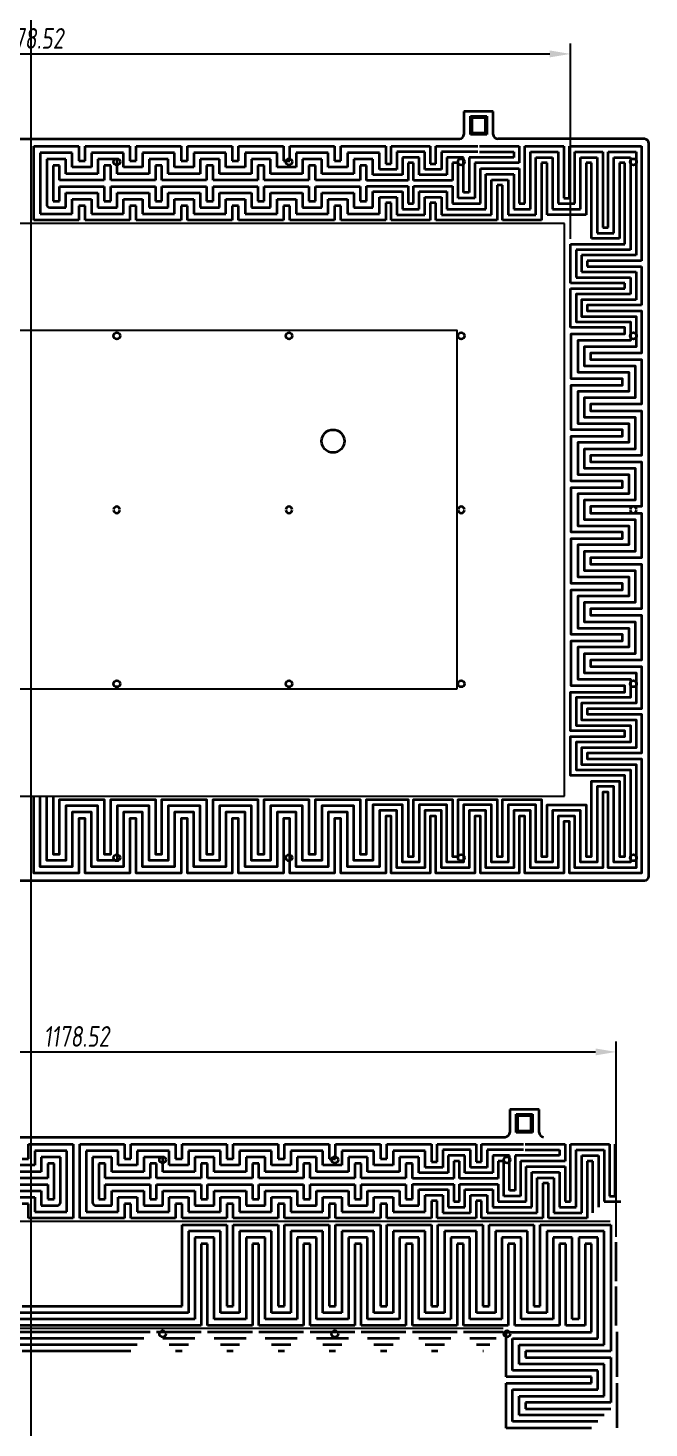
# Model space of a CAD drawing. Header units: millimetres. Extents: x -5937 to 68925, y -3068 to 5300.
# Drawn here: x 53526 to 54204, y 1216 to 2745 of the extents above; entities that cross this region are included whole.
import ezdxf

# ---------------------------------------------------------------- set-up
doc = ezdxf.new("R2010")
doc.units = ezdxf.units.MM
doc.header["$LTSCALE"] = 7
doc.layers.add('参照', color=6, linetype='Continuous', lineweight=9)
doc.layers.add('发热分区', color=20, linetype='Continuous')
doc.styles.add('斜仿宋', font='tssdeng.shx', dxfattribs={"width": 0.8, "oblique": 8, "bigfont": 'tssdchn.shx'})

msp = doc.modelspace()

# ---------------------------------------------------------------- linework, layer by layer
at = {"color": 1}
for p, q in [((54117.989, 2515.072), (54117.989, 2728.484)), ((52962.043, 2717.195), (54095.411, 2717.195)), ((54167.989, 1425.072), (54167.989, 1638.484)), ((53012.043, 1627.195), (54145.411, 1627.195))]:
    msp.add_line(p, q, dxfattribs=at)
at = {"color": 7, "linetype": 'Continuous', "lineweight": 35}
for p, q in [((54017.727, 2654.276), (54001.727, 2654.276)), ((54001.727, 2654.276), (54001.727, 2629.276)), ((54008.727, 2629.276), (54008.727, 2649.276)), ((54008.727, 2649.276), (54010.227, 2647.776)), ((54008.727, 2649.276), (54026.727, 2649.276)), ((54010.227, 2647.776), (54010.227, 2630.776)), ((54010.227, 2647.776), (54025.227, 2647.776)), ((54033.727, 2654.276), (54017.727, 2654.276)), ((54025.227, 2647.776), (54026.727, 2649.276)), ((54025.227, 2630.776), (54025.227, 2647.776)), ((54026.727, 2649.276), (54026.727, 2629.276)), ((54033.727, 2629.276), (54033.727, 2654.276)), ((54010.227, 2630.776), (54008.727, 2629.276)), ((54025.227, 2630.776), (54010.227, 2630.776)), ((54026.727, 2629.276), (54025.227, 2630.776)), ((53060.727, 2624.276), (53996.727, 2624.276)), ((54026.727, 2629.276), (54008.727, 2629.276)), ((54198.727, 2624.276), (54038.727, 2624.276)), ((54203.727, 1819.276), (54203.727, 2619.276)), ((54083.727, 1564.276), (54051.727, 1564.276)), ((54051.727, 1564.276), (54051.727, 1539.276)), ((54083.727, 1539.276), (54083.727, 1564.276)), ((54058.727, 1539.276), (54058.727, 1559.276)), ((54058.727, 1559.276), (54060.227, 1557.776)), ((54058.727, 1559.276), (54076.727, 1559.276)), ((54060.227, 1557.776), (54060.227, 1540.776)), ((54060.227, 1557.776), (54075.227, 1557.776)), ((54075.227, 1557.776), (54076.727, 1559.276)), ((54075.227, 1540.776), (54075.227, 1557.776)), ((54076.727, 1559.276), (54076.727, 1539.276)), ((53110.727, 1534.276), (54046.727, 1534.276)), ((54060.227, 1540.776), (54058.727, 1539.276)), ((54076.727, 1539.276), (54058.727, 1539.276)), ((54075.227, 1540.776), (54060.227, 1540.776)), ((54076.727, 1539.276), (54075.227, 1540.776))]:
    msp.add_line(p, q, dxfattribs=at)
at = {"color": 1}
msp.add_xline((53528.727, 1814.276), (0, -1), dxfattribs=at)
at = {"color": 7, "linetype": 'Continuous', "lineweight": 35}
for points in [[(53626.191, 2219.776, 0.8660254), (53619.263, 2219.776)], [(53619.263, 2218.776, 0.8660254), (53626.191, 2218.776)], [(53814.191, 2219.776, 0.8660254), (53807.263, 2219.776)], [(53807.263, 2218.776, 0.8660254), (53814.191, 2218.776)], [(54002.191, 2219.776, 0.8660254), (53995.263, 2219.776)], [(53995.263, 2218.776, 0.8660254), (54002.191, 2218.776)], [(54190.191, 2219.776, 0.8660254), (54183.263, 2219.776)], [(54183.263, 2218.776, 0.8660254), (54190.191, 2218.776)], [(52853.727, 1819.276, 0.41421356), (52858.727, 1814.276), (54198.727, 1814.276, 0.41421356), (54203.727, 1819.276)]]:
    msp.add_lwpolyline(points, format="xyb", dxfattribs=at)
for centre, radius in [((53622.727, 2599.276), 3.5), ((53810.727, 2599.276), 3.5), ((53998.727, 2599.276), 3.5), ((54186.727, 2599.276), 3.5), ((53622.727, 2409.276), 3.5), ((53810.727, 2409.276), 3.5), ((53998.727, 2409.276), 3.5), ((54186.727, 2409.276), 3.5), ((53858.727, 2294.276), 12.5), ((53622.727, 2029.276), 3.5), ((53810.727, 2029.276), 3.5), ((53998.727, 2029.276), 3.5), ((54186.727, 2029.276), 3.5), ((53622.727, 1839.276), 3.5), ((53810.727, 1839.276), 3.5), ((53998.727, 1839.276), 3.5), ((54186.727, 1839.276), 3.5), ((53672.727, 1509.276), 3.5), ((53860.727, 1509.276), 3.5), ((54048.727, 1509.276), 3.5), ((53672.727, 1319.276), 3.5), ((53860.727, 1319.276), 3.5), ((54048.727, 1319.276), 3.5)]:
    msp.add_circle(centre, radius, dxfattribs=at)
for centre, start, end in [((53996.727, 2629.276), 270, 0), ((54038.727, 2629.276), 180, 270), ((54198.727, 2619.276), 360, 90), ((54046.727, 1539.276), 270, 0), ((54088.727, 1539.276), 180, 270)]:
    msp.add_arc(centre, 5, start, end, dxfattribs=at)
at = {"color": 1}
for points in [[(54095.411, 2713.432), (54095.411, 2720.958), (54117.989, 2717.195)], [(54145.411, 1623.432), (54145.411, 1630.958), (54167.989, 1627.195)]]:
    msp.add_solid(points, dxfattribs=at)
at = {"layer": '参照', "linetype": 'Continuous', "lineweight": 35}
for p, q in [((53532.219, 2535.513), (53532.219, 2616.276)), ((53532.219, 2616.276), (53581.109, 2616.276)), ((53581.109, 2616.276), (53581.109, 2600.34)), ((53588.094, 2600.34), (53588.094, 2616.276)), ((53588.094, 2616.276), (53636.984, 2616.276)), ((53636.984, 2616.276), (53636.984, 2600.34)), ((53643.968, 2600.34), (53643.968, 2616.276)), ((53643.968, 2616.276), (53692.858, 2616.276)), ((53692.858, 2616.276), (53692.858, 2600.34)), ((53699.842, 2600.34), (53699.842, 2616.276)), ((53699.842, 2616.276), (53748.732, 2616.276)), ((53748.732, 2616.276), (53748.732, 2600.34)), ((53755.717, 2600.34), (53755.717, 2616.276)), ((53755.717, 2616.276), (53804.607, 2616.276)), ((53804.607, 2616.276), (53804.607, 2600.34)), ((53811.591, 2600.34), (53811.591, 2616.276)), ((53811.591, 2616.276), (53860.481, 2616.276)), ((53860.481, 2616.276), (53860.481, 2600.34)), ((53867.465, 2600.34), (53867.465, 2616.276)), ((53867.465, 2616.276), (53916.355, 2616.276)), ((53916.355, 2616.276), (53916.355, 2597.151)), ((53922.43, 2597.151), (53922.43, 2616.276)), ((53922.43, 2616.276), (53964.943, 2616.276)), ((53964.943, 2616.276), (53964.943, 2597.151)), ((53971.016, 2597.151), (53971.016, 2616.276)), ((53971.016, 2616.276), (54016.727, 2616.276)), ((54018.727, 2616.276), (54062.115, 2616.276)), ((54062.115, 2616.276), (54062.115, 2598.057)), ((54068.189, 2553.733), (54068.189, 2616.276)), ((54068.189, 2616.276), (54110.701, 2616.276)), ((54110.701, 2616.276), (54110.701, 2559.806)), ((54116.775, 2559.806), (54116.775, 2616.276)), ((54116.775, 2616.276), (54195.727, 2616.276)), ((54195.727, 2616.276), (54195.727, 2491.208)), ((53574.125, 2609.292), (53539.203, 2609.292)), ((53539.203, 2609.292), (53539.203, 2542.497)), ((53567.141, 2602.308), (53546.188, 2602.308)), ((53546.188, 2602.308), (53546.188, 2552.781)), ((53567.141, 2586.371), (53567.141, 2602.308)), ((53574.125, 2593.355), (53574.125, 2609.292)), ((53581.109, 2600.34), (53588.094, 2600.34)), ((53629.999, 2609.292), (53595.078, 2609.292)), ((53595.078, 2609.292), (53595.078, 2593.355)), ((53623.015, 2602.308), (53602.062, 2602.308)), ((53602.062, 2602.308), (53602.062, 2586.371)), ((53623.015, 2586.371), (53623.015, 2602.308)), ((53629.999, 2593.355), (53629.999, 2609.292)), ((53636.984, 2600.34), (53643.968, 2600.34)), ((53685.874, 2609.292), (53650.952, 2609.292)), ((53650.952, 2609.292), (53650.952, 2593.355)), ((53678.889, 2602.308), (53657.936, 2602.308)), ((53657.936, 2602.308), (53657.936, 2586.371)), ((53678.889, 2586.371), (53678.889, 2602.308)), ((53685.874, 2593.355), (53685.874, 2609.292)), ((53692.858, 2600.34), (53699.842, 2600.34)), ((53741.748, 2609.292), (53706.827, 2609.292)), ((53706.827, 2609.292), (53706.827, 2593.355)), ((53734.764, 2602.308), (53713.811, 2602.308)), ((53713.811, 2602.308), (53713.811, 2586.371)), ((53734.764, 2586.371), (53734.764, 2602.308)), ((53741.748, 2593.355), (53741.748, 2609.292)), ((53748.732, 2600.34), (53755.717, 2600.34)), ((53797.622, 2609.292), (53762.701, 2609.292)), ((53762.701, 2609.292), (53762.701, 2593.355)), ((53790.638, 2602.308), (53769.685, 2602.308)), ((53769.685, 2602.308), (53769.685, 2586.371)), ((53790.638, 2586.371), (53790.638, 2602.308)), ((53797.622, 2593.355), (53797.622, 2609.292)), ((53804.607, 2600.34), (53811.591, 2600.34)), ((53853.497, 2609.292), (53818.575, 2609.292)), ((53818.575, 2609.292), (53818.575, 2593.355)), ((53846.512, 2602.308), (53825.56, 2602.308)), ((53825.56, 2602.308), (53825.56, 2586.371)), ((53846.512, 2586.371), (53846.512, 2602.308)), ((53853.497, 2593.355), (53853.497, 2609.292)), ((53860.481, 2600.34), (53867.465, 2600.34)), ((53909.371, 2609.292), (53874.45, 2609.292)), ((53874.45, 2609.292), (53874.45, 2593.355)), ((53902.387, 2602.308), (53881.434, 2602.308)), ((53881.434, 2602.308), (53881.434, 2586.371)), ((53902.387, 2585.004), (53902.387, 2602.308)), ((53909.371, 2591.078), (53909.371, 2609.292)), ((53958.87, 2610.203), (53928.504, 2610.203)), ((53928.504, 2610.203), (53928.504, 2591.078)), ((53952.797, 2604.13), (53934.577, 2604.13)), ((53934.577, 2604.13), (53934.577, 2585.004)), ((53952.797, 2585.004), (53952.797, 2604.13)), ((53958.87, 2591.078), (53958.87, 2610.203)), ((54016.727, 2610.203), (53977.09, 2610.203)), ((53977.09, 2610.203), (53977.09, 2591.078)), ((54001.383, 2604.13), (53983.163, 2604.13)), ((53983.163, 2604.13), (53983.163, 2585.004)), ((54001.383, 2565.879), (54001.383, 2604.13)), ((54056.042, 2604.13), (54007.456, 2604.13)), ((54007.456, 2604.13), (54007.456, 2565.879)), ((54018.727, 2610.203), (54056.042, 2610.203)), ((54056.042, 2610.203), (54056.042, 2604.13)), ((54074.262, 2547.659), (54074.262, 2610.203)), ((54074.262, 2610.203), (54104.628, 2610.203)), ((54080.335, 2541.586), (54080.335, 2604.13)), ((54080.335, 2604.13), (54098.555, 2604.13)), ((54098.555, 2604.13), (54098.555, 2547.659)), ((54104.628, 2610.203), (54104.628, 2553.733)), ((54122.848, 2553.733), (54122.848, 2610.203)), ((54122.848, 2610.203), (54153.214, 2610.203)), ((54128.921, 2547.659), (54128.921, 2604.13)), ((54128.921, 2604.13), (54147.141, 2604.13)), ((54147.141, 2604.13), (54147.141, 2521.574)), ((54153.214, 2610.203), (54153.214, 2527.647)), ((54159.287, 2527.647), (54159.287, 2610.203)), ((54159.287, 2610.203), (54189.654, 2610.203)), ((54165.361, 2521.574), (54165.361, 2604.13)), ((54165.361, 2604.13), (54183.581, 2604.13)), ((54183.581, 2604.13), (54183.581, 2503.354)), ((54189.654, 2610.203), (54189.654, 2497.281)), ((53560.156, 2595.323), (53553.172, 2595.323)), ((53553.172, 2595.323), (53553.172, 2556.466)), ((53560.156, 2579.387), (53560.156, 2595.323)), ((53602.062, 2586.371), (53567.141, 2586.371)), ((53595.078, 2593.355), (53574.125, 2593.355)), ((53616.031, 2595.323), (53609.046, 2595.323)), ((53609.046, 2595.323), (53609.046, 2579.387)), ((53616.031, 2579.387), (53616.031, 2595.323)), ((53657.936, 2586.371), (53623.015, 2586.371)), ((53650.952, 2593.355), (53629.999, 2593.355)), ((53671.905, 2595.323), (53664.921, 2595.323)), ((53664.921, 2595.323), (53664.921, 2579.387)), ((53671.905, 2579.387), (53671.905, 2595.323)), ((53713.811, 2586.371), (53678.889, 2586.371)), ((53706.827, 2593.355), (53685.874, 2593.355)), ((53727.779, 2595.323), (53720.795, 2595.323)), ((53720.795, 2595.323), (53720.795, 2579.387)), ((53727.779, 2579.387), (53727.779, 2595.323)), ((53769.685, 2586.371), (53734.764, 2586.371)), ((53762.701, 2593.355), (53741.748, 2593.355)), ((53783.654, 2595.323), (53776.669, 2595.323)), ((53776.669, 2595.323), (53776.669, 2579.387)), ((53783.654, 2579.387), (53783.654, 2595.323)), ((53825.56, 2586.371), (53790.638, 2586.371)), ((53818.575, 2593.355), (53797.622, 2593.355)), ((53839.528, 2595.323), (53832.544, 2595.323)), ((53832.544, 2595.323), (53832.544, 2579.387)), ((53839.528, 2579.387), (53839.528, 2595.323)), ((53881.434, 2586.371), (53846.512, 2586.371)), ((53874.45, 2593.355), (53853.497, 2593.355)), ((53895.402, 2595.323), (53888.418, 2595.323)), ((53888.418, 2595.323), (53888.418, 2579.387)), ((53895.402, 2578.931), (53895.402, 2595.323)), ((53934.577, 2585.004), (53902.387, 2585.004)), ((53928.504, 2591.078), (53909.371, 2591.078)), ((53916.355, 2597.151), (53922.43, 2597.151)), ((53946.723, 2598.057), (53940.65, 2598.057)), ((53940.65, 2598.057), (53940.65, 2578.931)), ((53946.723, 2578.931), (53946.723, 2598.057)), ((53983.163, 2585.004), (53952.797, 2585.004)), ((53977.09, 2591.078), (53958.87, 2591.078)), ((53964.943, 2597.151), (53971.016, 2597.151)), ((53995.309, 2598.057), (53989.236, 2598.057)), ((53989.236, 2598.057), (53989.236, 2578.931)), ((53995.309, 2559.806), (53995.309, 2598.057)), ((54062.115, 2598.057), (54013.529, 2598.057)), ((54013.529, 2598.057), (54013.529, 2559.806)), ((54019.602, 2553.733), (54019.602, 2591.983)), ((54019.602, 2591.983), (54062.115, 2591.983)), ((54025.676, 2547.659), (54025.676, 2585.91)), ((54025.676, 2585.91), (54056.042, 2585.91)), ((54056.042, 2585.91), (54056.042, 2547.659)), ((54062.115, 2591.983), (54062.115, 2553.733)), ((54092.482, 2598.057), (54086.408, 2598.057)), ((54086.408, 2598.057), (54086.408, 2535.513)), ((54092.482, 2541.586), (54092.482, 2598.057)), ((54141.068, 2598.057), (54134.994, 2598.057)), ((54134.994, 2598.057), (54134.994, 2541.586)), ((54141.068, 2515.501), (54141.068, 2598.057)), ((54177.507, 2598.057), (54171.434, 2598.057)), ((54171.434, 2598.057), (54171.434, 2515.501)), ((54177.507, 2509.428), (54177.507, 2598.057)), ((53609.046, 2579.387), (53560.156, 2579.387)), ((53560.156, 2556.466), (53560.156, 2572.402)), ((53560.156, 2572.402), (53609.046, 2572.402)), ((53609.046, 2572.402), (53609.046, 2556.466)), ((53664.921, 2579.387), (53616.031, 2579.387)), ((53616.031, 2556.466), (53616.031, 2572.402)), ((53616.031, 2572.402), (53664.921, 2572.402)), ((53664.921, 2572.402), (53664.921, 2556.466)), ((53720.795, 2579.387), (53671.905, 2579.387)), ((53671.905, 2556.466), (53671.905, 2572.402)), ((53671.905, 2572.402), (53720.795, 2572.402)), ((53720.795, 2572.402), (53720.795, 2556.466)), ((53776.669, 2579.387), (53727.779, 2579.387)), ((53727.779, 2556.466), (53727.779, 2572.402)), ((53727.779, 2572.402), (53776.669, 2572.402)), ((53776.669, 2572.402), (53776.669, 2556.466)), ((53832.544, 2579.387), (53783.654, 2579.387)), ((53783.654, 2556.466), (53783.654, 2572.402)), ((53783.654, 2572.402), (53832.544, 2572.402)), ((53832.544, 2572.402), (53832.544, 2556.466)), ((53888.418, 2579.387), (53839.528, 2579.387)), ((53839.528, 2556.466), (53839.528, 2572.402)), ((53839.528, 2572.402), (53888.418, 2572.402)), ((53888.418, 2572.402), (53888.418, 2556.466)), ((53940.65, 2578.931), (53895.402, 2578.931)), ((53895.402, 2556.466), (53895.402, 2572.858)), ((53895.402, 2572.858), (53940.65, 2572.858)), ((53940.65, 2572.858), (53940.65, 2553.733)), ((53989.236, 2578.931), (53946.723, 2578.931)), ((53946.723, 2553.733), (53946.723, 2572.858)), ((53946.723, 2572.858), (53989.236, 2572.858)), ((53989.236, 2572.858), (53989.236, 2553.733)), ((54031.749, 2541.586), (54031.749, 2579.837)), ((54031.749, 2579.837), (54049.969, 2579.837)), ((54043.896, 2573.764), (54037.822, 2573.764)), ((54037.822, 2573.764), (54037.822, 2535.513)), ((54043.896, 2535.513), (54043.896, 2573.764)), ((54049.969, 2579.837), (54049.969, 2541.586)), ((53553.172, 2556.466), (53560.156, 2556.466)), ((53567.141, 2549.481), (53567.141, 2565.418)), ((53567.141, 2565.418), (53602.062, 2565.418)), ((53574.125, 2542.497), (53574.125, 2558.434)), ((53574.125, 2558.434), (53595.078, 2558.434)), ((53595.078, 2558.434), (53595.078, 2542.497)), ((53602.062, 2565.418), (53602.062, 2549.481)), ((53609.046, 2556.466), (53616.031, 2556.466)), ((53623.015, 2549.481), (53623.015, 2565.418)), ((53623.015, 2565.418), (53657.936, 2565.418)), ((53629.999, 2542.497), (53629.999, 2558.434)), ((53629.999, 2558.434), (53650.952, 2558.434)), ((53650.952, 2558.434), (53650.952, 2542.497)), ((53657.936, 2565.418), (53657.936, 2549.481)), ((53664.921, 2556.466), (53671.905, 2556.466)), ((53678.889, 2549.481), (53678.889, 2565.418)), ((53678.889, 2565.418), (53713.811, 2565.418)), ((53685.874, 2542.497), (53685.874, 2558.434)), ((53685.874, 2558.434), (53706.827, 2558.434)), ((53706.827, 2558.434), (53706.827, 2542.497)), ((53713.811, 2565.418), (53713.811, 2549.481)), ((53720.795, 2556.466), (53727.779, 2556.466)), ((53734.764, 2549.481), (53734.764, 2565.418)), ((53734.764, 2565.418), (53769.685, 2565.418)), ((53741.748, 2542.497), (53741.748, 2558.434)), ((53741.748, 2558.434), (53762.701, 2558.434)), ((53762.701, 2558.434), (53762.701, 2542.497)), ((53769.685, 2565.418), (53769.685, 2549.481)), ((53776.669, 2556.466), (53783.654, 2556.466)), ((53790.638, 2549.481), (53790.638, 2565.418)), ((53790.638, 2565.418), (53825.56, 2565.418)), ((53797.622, 2542.497), (53797.622, 2558.434)), ((53797.622, 2558.434), (53818.575, 2558.434)), ((53818.575, 2558.434), (53818.575, 2542.497)), ((53825.56, 2565.418), (53825.56, 2549.481)), ((53832.544, 2556.466), (53839.528, 2556.466)), ((53846.512, 2549.481), (53846.512, 2565.418)), ((53846.512, 2565.418), (53881.434, 2565.418)), ((53853.497, 2542.497), (53853.497, 2558.434)), ((53853.497, 2558.434), (53874.45, 2558.434)), ((53874.45, 2558.434), (53874.45, 2542.497)), ((53881.434, 2565.418), (53881.434, 2549.481)), ((53888.418, 2556.466), (53895.402, 2556.466)), ((53902.387, 2549.481), (53902.387, 2566.785)), ((53902.387, 2566.785), (53934.577, 2566.785)), ((53909.371, 2542.497), (53909.371, 2560.711)), ((53909.371, 2560.711), (53928.504, 2560.711)), ((53922.43, 2554.638), (53916.355, 2554.638)), ((53916.355, 2554.638), (53916.355, 2535.513)), ((53922.43, 2535.513), (53922.43, 2554.638)), ((53928.504, 2560.711), (53928.504, 2541.586)), ((53934.577, 2566.785), (53934.577, 2547.659)), ((53940.65, 2553.733), (53946.723, 2553.733)), ((53952.797, 2547.659), (53952.797, 2566.785)), ((53952.797, 2566.785), (53983.163, 2566.785)), ((53958.87, 2541.586), (53958.87, 2560.711)), ((53958.87, 2560.711), (53977.09, 2560.711)), ((53971.016, 2554.638), (53964.943, 2554.638)), ((53964.943, 2554.638), (53964.943, 2535.513)), ((53971.016, 2535.513), (53971.016, 2554.638)), ((53977.09, 2560.711), (53977.09, 2541.586)), ((53983.163, 2566.785), (53983.163, 2547.659)), ((53989.236, 2553.733), (54019.602, 2553.733)), ((54013.529, 2559.806), (53995.309, 2559.806)), ((54007.456, 2565.879), (54001.383, 2565.879)), ((54062.115, 2553.733), (54068.189, 2553.733)), ((54104.628, 2553.733), (54122.848, 2553.733)), ((54110.701, 2559.806), (54116.775, 2559.806)), ((53539.203, 2542.497), (53574.125, 2542.497)), ((53549.488, 2549.481), (53567.141, 2549.481)), ((53588.094, 2551.45), (53581.109, 2551.45)), ((53581.109, 2551.45), (53581.109, 2535.513)), ((53588.094, 2535.513), (53588.094, 2551.45)), ((53595.078, 2542.497), (53629.999, 2542.497)), ((53602.062, 2549.481), (53623.015, 2549.481)), ((53643.968, 2551.45), (53636.984, 2551.45)), ((53636.984, 2551.45), (53636.984, 2535.513)), ((53643.968, 2535.513), (53643.968, 2551.45)), ((53650.952, 2542.497), (53685.874, 2542.497)), ((53657.936, 2549.481), (53678.889, 2549.481)), ((53699.842, 2551.45), (53692.858, 2551.45)), ((53692.858, 2551.45), (53692.858, 2535.513)), ((53699.842, 2535.513), (53699.842, 2551.45)), ((53706.827, 2542.497), (53741.748, 2542.497)), ((53713.811, 2549.481), (53734.764, 2549.481)), ((53755.717, 2551.45), (53748.732, 2551.45)), ((53748.732, 2551.45), (53748.732, 2535.513)), ((53755.717, 2535.513), (53755.717, 2551.45)), ((53762.701, 2542.497), (53797.622, 2542.497)), ((53769.685, 2549.481), (53790.638, 2549.481)), ((53811.591, 2551.45), (53804.607, 2551.45)), ((53804.607, 2551.45), (53804.607, 2535.513)), ((53811.591, 2535.513), (53811.591, 2551.45)), ((53818.575, 2542.497), (53853.497, 2542.497)), ((53825.56, 2549.481), (53846.512, 2549.481)), ((53867.465, 2551.45), (53860.481, 2551.45)), ((53860.481, 2551.45), (53860.481, 2535.513)), ((53867.465, 2535.513), (53867.465, 2551.45)), ((53874.45, 2542.497), (53909.371, 2542.497)), ((53881.434, 2549.481), (53902.387, 2549.481)), ((53928.504, 2541.586), (53958.87, 2541.586)), ((53934.577, 2547.659), (53952.797, 2547.659)), ((53977.09, 2541.586), (54031.749, 2541.586)), ((53983.163, 2547.659), (54025.676, 2547.659)), ((54049.969, 2541.586), (54080.335, 2541.586)), ((54056.042, 2547.659), (54074.262, 2547.659)), ((54134.994, 2541.586), (54092.482, 2541.586)), ((54098.555, 2547.659), (54128.921, 2547.659)), ((53581.109, 2535.513), (53532.219, 2535.513)), ((53636.984, 2535.513), (53588.094, 2535.513)), ((53692.858, 2535.513), (53643.968, 2535.513)), ((53748.732, 2535.513), (53699.842, 2535.513)), ((53804.607, 2535.513), (53755.717, 2535.513)), ((53860.481, 2535.513), (53811.591, 2535.513)), ((53916.355, 2535.513), (53867.465, 2535.513)), ((53964.943, 2535.513), (53922.43, 2535.513)), ((54037.822, 2535.513), (53971.016, 2535.513)), ((54086.408, 2535.513), (54043.896, 2535.513)), ((54153.214, 2527.647), (54159.287, 2527.647)), ((54117.989, 2466.915), (54117.989, 2509.428)), ((54117.989, 2509.428), (54177.507, 2509.428)), ((54171.434, 2515.501), (54141.068, 2515.501)), ((54147.141, 2521.574), (54165.361, 2521.574)), ((54183.581, 2503.354), (54124.062, 2503.354)), ((54124.062, 2503.354), (54124.062, 2472.988)), ((54189.654, 2497.281), (54130.135, 2497.281)), ((54130.135, 2497.281), (54130.135, 2479.061)), ((54130.135, 2479.061), (54189.654, 2479.061)), ((54195.727, 2491.208), (54136.209, 2491.208)), ((54136.209, 2491.208), (54136.209, 2485.135)), ((54136.209, 2485.135), (54195.727, 2485.135)), ((54189.654, 2479.061), (54189.654, 2448.695)), ((54195.727, 2485.135), (54195.727, 2442.622)), ((54177.507, 2466.915), (54117.989, 2466.915)), ((54124.062, 2472.988), (54183.581, 2472.988)), ((54177.507, 2460.842), (54177.507, 2466.915)), ((54183.581, 2472.988), (54183.581, 2454.768)), ((54117.989, 2418.329), (54117.989, 2460.842)), ((54117.989, 2460.842), (54177.507, 2460.842)), ((53526.345, 1510.34), (53526.345, 1526.276)), ((53526.345, 1526.276), (53575.235, 1526.276)), ((53568.251, 1519.292), (53533.329, 1519.292)), ((53533.329, 1519.292), (53533.329, 1503.355)), ((53568.251, 1452.497), (53568.251, 1519.292)), ((53575.235, 1526.276), (53575.235, 1445.513)), ((53582.219, 1445.513), (53582.219, 1526.276)), ((53582.219, 1526.276), (53631.109, 1526.276)), ((53624.125, 1519.292), (53589.203, 1519.292)), ((53589.203, 1519.292), (53589.203, 1452.497)), ((53624.125, 1503.355), (53624.125, 1519.292)), ((53631.109, 1526.276), (53631.109, 1510.34)), ((53638.094, 1510.34), (53638.094, 1526.276)), ((53638.094, 1526.276), (53686.984, 1526.276)), ((53679.999, 1519.292), (53645.078, 1519.292)), ((53645.078, 1519.292), (53645.078, 1503.355)), ((53679.999, 1503.355), (53679.999, 1519.292)), ((53686.984, 1526.276), (53686.984, 1510.34)), ((53693.968, 1510.34), (53693.968, 1526.276)), ((53693.968, 1526.276), (53742.858, 1526.276)), ((53735.874, 1519.292), (53700.952, 1519.292)), ((53700.952, 1519.292), (53700.952, 1503.355)), ((53735.874, 1503.355), (53735.874, 1519.292)), ((53742.858, 1526.276), (53742.858, 1510.34)), ((53749.842, 1510.34), (53749.842, 1526.276)), ((53749.842, 1526.276), (53798.732, 1526.276)), ((53791.748, 1519.292), (53756.827, 1519.292)), ((53756.827, 1519.292), (53756.827, 1503.355)), ((53791.748, 1503.355), (53791.748, 1519.292)), ((53798.732, 1526.276), (53798.732, 1510.34)), ((53805.717, 1510.34), (53805.717, 1526.276)), ((53805.717, 1526.276), (53854.607, 1526.276)), ((53847.622, 1519.292), (53812.701, 1519.292)), ((53812.701, 1519.292), (53812.701, 1503.355)), ((53847.622, 1503.355), (53847.622, 1519.292)), ((53854.607, 1526.276), (53854.607, 1510.34)), ((53861.591, 1510.34), (53861.591, 1526.276)), ((53861.591, 1526.276), (53910.481, 1526.276)), ((53903.497, 1519.292), (53868.575, 1519.292)), ((53868.575, 1519.292), (53868.575, 1503.355)), ((53903.497, 1503.355), (53903.497, 1519.292)), ((53910.481, 1526.276), (53910.481, 1510.34)), ((53917.465, 1510.34), (53917.465, 1526.276)), ((53917.465, 1526.276), (53966.355, 1526.276)), ((53959.371, 1519.292), (53924.45, 1519.292)), ((53924.45, 1519.292), (53924.45, 1503.355)), ((53959.371, 1501.078), (53959.371, 1519.292)), ((53966.355, 1526.276), (53966.355, 1507.151)), ((53972.43, 1507.151), (53972.43, 1526.276)), ((53972.43, 1526.276), (54014.943, 1526.276)), ((54008.87, 1520.203), (53978.504, 1520.203)), ((53978.504, 1520.203), (53978.504, 1501.078)), ((54002.797, 1514.13), (53984.577, 1514.13)), ((53984.577, 1514.13), (53984.577, 1495.004)), ((54002.797, 1495.004), (54002.797, 1514.13)), ((54008.87, 1501.078), (54008.87, 1520.203)), ((54014.943, 1526.276), (54014.943, 1507.151)), ((54021.016, 1507.151), (54021.016, 1526.276)), ((54021.016, 1526.276), (54066.727, 1526.276)), ((54066.727, 1520.203), (54027.09, 1520.203)), ((54027.09, 1520.203), (54027.09, 1501.078)), ((54051.383, 1514.13), (54033.163, 1514.13)), ((54033.163, 1514.13), (54033.163, 1495.004)), ((54051.383, 1475.879), (54051.383, 1514.13)), ((54106.042, 1514.13), (54057.456, 1514.13)), ((54057.456, 1514.13), (54057.456, 1475.879)), ((54068.727, 1526.276), (54112.115, 1526.276)), ((54068.727, 1520.203), (54106.042, 1520.203)), ((54106.042, 1520.203), (54106.042, 1514.13)), ((54112.115, 1526.276), (54112.115, 1508.057)), ((54118.189, 1463.733), (54118.189, 1526.276)), ((54118.189, 1526.276), (54160.701, 1526.276)), ((54124.262, 1457.659), (54124.262, 1520.203)), ((54124.262, 1520.203), (54154.628, 1520.203)), ((54130.335, 1451.586), (54130.335, 1514.13)), ((54130.335, 1514.13), (54148.555, 1514.13)), ((54148.555, 1514.13), (54148.555, 1457.659)), ((54154.628, 1520.203), (54154.628, 1463.733)), ((54160.701, 1526.276), (54160.701, 1469.806)), ((54166.775, 1469.806), (54166.775, 1526.276)), ((53533.329, 1503.355), (53512.376, 1503.355)), ((53519.361, 1510.34), (53526.345, 1510.34)), ((53561.266, 1512.308), (53540.313, 1512.308)), ((53540.313, 1512.308), (53540.313, 1496.371)), ((53554.282, 1505.323), (53547.298, 1505.323)), ((53547.298, 1505.323), (53547.298, 1489.387)), ((53554.282, 1466.466), (53554.282, 1505.323)), ((53561.266, 1462.781), (53561.266, 1512.308)), ((53617.141, 1512.308), (53596.188, 1512.308)), ((53596.188, 1512.308), (53596.188, 1462.781)), ((53610.156, 1505.323), (53603.172, 1505.323)), ((53603.172, 1505.323), (53603.172, 1466.466)), ((53610.156, 1489.387), (53610.156, 1505.323)), ((53617.141, 1496.371), (53617.141, 1512.308)), ((53645.078, 1503.355), (53624.125, 1503.355)), ((53631.109, 1510.34), (53638.094, 1510.34)), ((53673.015, 1512.308), (53652.062, 1512.308)), ((53652.062, 1512.308), (53652.062, 1496.371)), ((53666.031, 1505.323), (53659.046, 1505.323)), ((53659.046, 1505.323), (53659.046, 1489.387)), ((53666.031, 1489.387), (53666.031, 1505.323)), ((53673.015, 1496.371), (53673.015, 1512.308)), ((53700.952, 1503.355), (53679.999, 1503.355)), ((53686.984, 1510.34), (53693.968, 1510.34)), ((53728.889, 1512.308), (53707.936, 1512.308)), ((53707.936, 1512.308), (53707.936, 1496.371)), ((53721.905, 1505.323), (53714.921, 1505.323)), ((53714.921, 1505.323), (53714.921, 1489.387)), ((53721.905, 1489.387), (53721.905, 1505.323)), ((53728.889, 1496.371), (53728.889, 1512.308)), ((53756.827, 1503.355), (53735.874, 1503.355)), ((53742.858, 1510.34), (53749.842, 1510.34)), ((53784.764, 1512.308), (53763.811, 1512.308)), ((53763.811, 1512.308), (53763.811, 1496.371)), ((53777.779, 1505.323), (53770.795, 1505.323)), ((53770.795, 1505.323), (53770.795, 1489.387)), ((53777.779, 1489.387), (53777.779, 1505.323)), ((53784.764, 1496.371), (53784.764, 1512.308)), ((53812.701, 1503.355), (53791.748, 1503.355)), ((53798.732, 1510.34), (53805.717, 1510.34)), ((53840.638, 1512.308), (53819.685, 1512.308)), ((53819.685, 1512.308), (53819.685, 1496.371)), ((53833.654, 1505.323), (53826.669, 1505.323)), ((53826.669, 1505.323), (53826.669, 1489.387)), ((53833.654, 1489.387), (53833.654, 1505.323)), ((53840.638, 1496.371), (53840.638, 1512.308)), ((53868.575, 1503.355), (53847.622, 1503.355)), ((53854.607, 1510.34), (53861.591, 1510.34)), ((53896.512, 1512.308), (53875.56, 1512.308)), ((53875.56, 1512.308), (53875.56, 1496.371)), ((53889.528, 1505.323), (53882.544, 1505.323)), ((53882.544, 1505.323), (53882.544, 1489.387)), ((53889.528, 1489.387), (53889.528, 1505.323)), ((53896.512, 1496.371), (53896.512, 1512.308)), ((53924.45, 1503.355), (53903.497, 1503.355)), ((53910.481, 1510.34), (53917.465, 1510.34)), ((53952.387, 1512.308), (53931.434, 1512.308)), ((53931.434, 1512.308), (53931.434, 1496.371)), ((53945.402, 1505.323), (53938.418, 1505.323)), ((53938.418, 1505.323), (53938.418, 1489.387)), ((53945.402, 1488.931), (53945.402, 1505.323)), ((53952.387, 1495.004), (53952.387, 1512.308)), ((53978.504, 1501.078), (53959.371, 1501.078)), ((53966.355, 1507.151), (53972.43, 1507.151)), ((53996.723, 1508.057), (53990.65, 1508.057)), ((53990.65, 1508.057), (53990.65, 1488.931)), ((53996.723, 1488.931), (53996.723, 1508.057)), ((54027.09, 1501.078), (54008.87, 1501.078)), ((54014.943, 1507.151), (54021.016, 1507.151)), ((54045.309, 1508.057), (54039.236, 1508.057)), ((54039.236, 1508.057), (54039.236, 1488.931)), ((54045.309, 1469.806), (54045.309, 1508.057)), ((54112.115, 1508.057), (54063.529, 1508.057)), ((54063.529, 1508.057), (54063.529, 1469.806)), ((54069.602, 1463.733), (54069.602, 1501.983)), ((54069.602, 1501.983), (54112.115, 1501.983)), ((54112.115, 1501.983), (54112.115, 1463.733)), ((54142.482, 1508.057), (54136.408, 1508.057)), ((54136.408, 1508.057), (54136.408, 1445.513)), ((54142.482, 1451.586), (54142.482, 1508.057)), ((53547.298, 1489.387), (53498.408, 1489.387)), ((53540.313, 1496.371), (53505.392, 1496.371)), ((53659.046, 1489.387), (53610.156, 1489.387)), ((53652.062, 1496.371), (53617.141, 1496.371)), ((53714.921, 1489.387), (53666.031, 1489.387)), ((53707.936, 1496.371), (53673.015, 1496.371)), ((53770.795, 1489.387), (53721.905, 1489.387)), ((53763.811, 1496.371), (53728.889, 1496.371)), ((53826.669, 1489.387), (53777.779, 1489.387)), ((53819.685, 1496.371), (53784.764, 1496.371)), ((53882.544, 1489.387), (53833.654, 1489.387)), ((53875.56, 1496.371), (53840.638, 1496.371)), ((53938.418, 1489.387), (53889.528, 1489.387)), ((53931.434, 1496.371), (53896.512, 1496.371)), ((53990.65, 1488.931), (53945.402, 1488.931)), ((53984.577, 1495.004), (53952.387, 1495.004)), ((54039.236, 1488.931), (53996.723, 1488.931)), ((54033.163, 1495.004), (54002.797, 1495.004)), ((54075.676, 1457.659), (54075.676, 1495.91)), ((54075.676, 1495.91), (54106.042, 1495.91)), ((54081.749, 1451.586), (54081.749, 1489.837)), ((54081.749, 1489.837), (54099.969, 1489.837)), ((54093.896, 1483.764), (54087.822, 1483.764)), ((54087.822, 1483.764), (54087.822, 1445.513)), ((54093.896, 1445.513), (54093.896, 1483.764)), ((54099.969, 1489.837), (54099.969, 1451.586)), ((54106.042, 1495.91), (54106.042, 1457.659)), ((53498.408, 1482.402), (53547.298, 1482.402)), ((53505.392, 1475.418), (53540.313, 1475.418)), ((53512.376, 1468.434), (53533.329, 1468.434)), ((53533.329, 1468.434), (53533.329, 1452.497)), ((53540.313, 1475.418), (53540.313, 1459.481)), ((53547.298, 1482.402), (53547.298, 1466.466)), ((53610.156, 1466.466), (53610.156, 1482.402)), ((53610.156, 1482.402), (53659.046, 1482.402)), ((53617.141, 1459.481), (53617.141, 1475.418)), ((53617.141, 1475.418), (53652.062, 1475.418)), ((53624.125, 1452.497), (53624.125, 1468.434)), ((53624.125, 1468.434), (53645.078, 1468.434)), ((53645.078, 1468.434), (53645.078, 1452.497)), ((53652.062, 1475.418), (53652.062, 1459.481)), ((53659.046, 1482.402), (53659.046, 1466.466)), ((53666.031, 1466.466), (53666.031, 1482.402)), ((53666.031, 1482.402), (53714.921, 1482.402)), ((53673.015, 1459.481), (53673.015, 1475.418)), ((53673.015, 1475.418), (53707.936, 1475.418)), ((53679.999, 1452.497), (53679.999, 1468.434)), ((53679.999, 1468.434), (53700.952, 1468.434)), ((53700.952, 1468.434), (53700.952, 1452.497)), ((53707.936, 1475.418), (53707.936, 1459.481)), ((53714.921, 1482.402), (53714.921, 1466.466)), ((53721.905, 1466.466), (53721.905, 1482.402)), ((53721.905, 1482.402), (53770.795, 1482.402)), ((53728.889, 1459.481), (53728.889, 1475.418)), ((53728.889, 1475.418), (53763.811, 1475.418)), ((53735.874, 1452.497), (53735.874, 1468.434)), ((53735.874, 1468.434), (53756.827, 1468.434)), ((53756.827, 1468.434), (53756.827, 1452.497)), ((53763.811, 1475.418), (53763.811, 1459.481)), ((53770.795, 1482.402), (53770.795, 1466.466)), ((53777.779, 1466.466), (53777.779, 1482.402)), ((53777.779, 1482.402), (53826.669, 1482.402)), ((53784.764, 1459.481), (53784.764, 1475.418)), ((53784.764, 1475.418), (53819.685, 1475.418)), ((53791.748, 1452.497), (53791.748, 1468.434)), ((53791.748, 1468.434), (53812.701, 1468.434)), ((53812.701, 1468.434), (53812.701, 1452.497)), ((53819.685, 1475.418), (53819.685, 1459.481)), ((53826.669, 1482.402), (53826.669, 1466.466)), ((53833.654, 1466.466), (53833.654, 1482.402)), ((53833.654, 1482.402), (53882.544, 1482.402)), ((53840.638, 1459.481), (53840.638, 1475.418)), ((53840.638, 1475.418), (53875.56, 1475.418)), ((53847.622, 1452.497), (53847.622, 1468.434)), ((53847.622, 1468.434), (53868.575, 1468.434)), ((53868.575, 1468.434), (53868.575, 1452.497)), ((53875.56, 1475.418), (53875.56, 1459.481)), ((53882.544, 1482.402), (53882.544, 1466.466)), ((53889.528, 1466.466), (53889.528, 1482.402)), ((53889.528, 1482.402), (53938.418, 1482.402)), ((53896.512, 1459.481), (53896.512, 1475.418)), ((53896.512, 1475.418), (53931.434, 1475.418)), ((53903.497, 1452.497), (53903.497, 1468.434)), ((53903.497, 1468.434), (53924.45, 1468.434)), ((53924.45, 1468.434), (53924.45, 1452.497)), ((53931.434, 1475.418), (53931.434, 1459.481)), ((53938.418, 1482.402), (53938.418, 1466.466)), ((53945.402, 1466.466), (53945.402, 1482.858)), ((53945.402, 1482.858), (53990.65, 1482.858)), ((53952.387, 1459.481), (53952.387, 1476.785)), ((53952.387, 1476.785), (53984.577, 1476.785)), ((53959.371, 1452.497), (53959.371, 1470.711)), ((53959.371, 1470.711), (53978.504, 1470.711)), ((53978.504, 1470.711), (53978.504, 1451.586)), ((53984.577, 1476.785), (53984.577, 1457.659)), ((53990.65, 1482.858), (53990.65, 1463.733)), ((53996.723, 1463.733), (53996.723, 1482.858)), ((53996.723, 1482.858), (54039.236, 1482.858)), ((54002.797, 1457.659), (54002.797, 1476.785)), ((54002.797, 1476.785), (54033.163, 1476.785)), ((54008.87, 1451.586), (54008.87, 1470.711)), ((54008.87, 1470.711), (54027.09, 1470.711)), ((54027.09, 1470.711), (54027.09, 1451.586)), ((54033.163, 1476.785), (54033.163, 1457.659)), ((54039.236, 1482.858), (54039.236, 1463.733)), ((54063.529, 1469.806), (54045.309, 1469.806)), ((54057.456, 1475.879), (54051.383, 1475.879)), ((54160.701, 1469.806), (54166.775, 1469.806)), ((53526.345, 1461.45), (53519.361, 1461.45)), ((53526.345, 1445.513), (53526.345, 1461.45)), ((53540.313, 1459.481), (53557.966, 1459.481)), ((53547.298, 1466.466), (53554.282, 1466.466)), ((53599.488, 1459.481), (53617.141, 1459.481)), ((53603.172, 1466.466), (53610.156, 1466.466)), ((53638.094, 1461.45), (53631.109, 1461.45)), ((53631.109, 1461.45), (53631.109, 1445.513)), ((53638.094, 1445.513), (53638.094, 1461.45)), ((53652.062, 1459.481), (53673.015, 1459.481)), ((53659.046, 1466.466), (53666.031, 1466.466)), ((53693.968, 1461.45), (53686.984, 1461.45)), ((53686.984, 1461.45), (53686.984, 1445.513)), ((53693.968, 1445.513), (53693.968, 1461.45)), ((53707.936, 1459.481), (53728.889, 1459.481)), ((53714.921, 1466.466), (53721.905, 1466.466)), ((53749.842, 1461.45), (53742.858, 1461.45)), ((53742.858, 1461.45), (53742.858, 1445.513)), ((53749.842, 1445.513), (53749.842, 1461.45)), ((53763.811, 1459.481), (53784.764, 1459.481)), ((53770.795, 1466.466), (53777.779, 1466.466)), ((53805.717, 1461.45), (53798.732, 1461.45)), ((53798.732, 1461.45), (53798.732, 1445.513)), ((53805.717, 1445.513), (53805.717, 1461.45)), ((53819.685, 1459.481), (53840.638, 1459.481)), ((53826.669, 1466.466), (53833.654, 1466.466)), ((53861.591, 1461.45), (53854.607, 1461.45)), ((53854.607, 1461.45), (53854.607, 1445.513)), ((53861.591, 1445.513), (53861.591, 1461.45)), ((53875.56, 1459.481), (53896.512, 1459.481)), ((53882.544, 1466.466), (53889.528, 1466.466)), ((53917.465, 1461.45), (53910.481, 1461.45)), ((53910.481, 1461.45), (53910.481, 1445.513)), ((53917.465, 1445.513), (53917.465, 1461.45)), ((53931.434, 1459.481), (53952.387, 1459.481)), ((53938.418, 1466.466), (53945.402, 1466.466)), ((53972.43, 1464.638), (53966.355, 1464.638)), ((53966.355, 1464.638), (53966.355, 1445.513)), ((53972.43, 1445.513), (53972.43, 1464.638)), ((53984.577, 1457.659), (54002.797, 1457.659)), ((53990.65, 1463.733), (53996.723, 1463.733)), ((54021.016, 1464.638), (54014.943, 1464.638)), ((54014.943, 1464.638), (54014.943, 1445.513)), ((54021.016, 1445.513), (54021.016, 1464.638)), ((54033.163, 1457.659), (54075.676, 1457.659)), ((54039.236, 1463.733), (54069.602, 1463.733)), ((54106.042, 1457.659), (54124.262, 1457.659)), ((54112.115, 1463.733), (54118.189, 1463.733)), ((54154.628, 1463.733), (54172.848, 1463.733)), ((53575.235, 1445.513), (53526.345, 1445.513)), ((53533.329, 1452.497), (53568.251, 1452.497)), ((53631.109, 1445.513), (53582.219, 1445.513)), ((53589.203, 1452.497), (53624.125, 1452.497)), ((53686.984, 1445.513), (53638.094, 1445.513)), ((53645.078, 1452.497), (53679.999, 1452.497)), ((53742.858, 1445.513), (53693.968, 1445.513)), ((53693.968, 1349.402), (53693.968, 1438.529)), ((53693.968, 1438.529), (53742.858, 1438.529)), ((53700.952, 1452.497), (53735.874, 1452.497)), ((53742.858, 1438.529), (53742.858, 1349.402)), ((53798.732, 1445.513), (53749.842, 1445.513)), ((53749.842, 1349.402), (53749.842, 1438.529)), ((53749.842, 1438.529), (53798.732, 1438.529)), ((53756.827, 1452.497), (53791.748, 1452.497)), ((53798.732, 1438.529), (53798.732, 1349.402)), ((53854.607, 1445.513), (53805.717, 1445.513)), ((53805.717, 1349.402), (53805.717, 1438.529)), ((53805.717, 1438.529), (53854.607, 1438.529)), ((53812.701, 1452.497), (53847.622, 1452.497)), ((53854.607, 1438.529), (53854.607, 1349.402)), ((53910.481, 1445.513), (53861.591, 1445.513)), ((53861.591, 1349.402), (53861.591, 1438.529)), ((53861.591, 1438.529), (53910.481, 1438.529)), ((53868.575, 1452.497), (53903.497, 1452.497)), ((53910.481, 1438.529), (53910.481, 1349.402)), ((53966.355, 1445.513), (53917.465, 1445.513)), ((53917.465, 1349.402), (53917.465, 1438.529)), ((53917.465, 1438.529), (53966.355, 1438.529)), ((53924.45, 1452.497), (53959.371, 1452.497)), ((53966.355, 1438.529), (53966.355, 1349.402)), ((54014.943, 1445.513), (53972.43, 1445.513)), ((53973.34, 1349.402), (53973.34, 1438.529)), ((53973.34, 1438.529), (54022.23, 1438.529)), ((53978.504, 1451.586), (54008.87, 1451.586)), ((54087.822, 1445.513), (54021.016, 1445.513)), ((54022.23, 1438.529), (54022.23, 1349.402)), ((54027.09, 1451.586), (54081.749, 1451.586)), ((54029.214, 1349.402), (54029.214, 1438.529)), ((54029.214, 1438.529), (54078.104, 1438.529)), ((54078.104, 1438.529), (54078.104, 1349.402)), ((54085.088, 1349.402), (54085.088, 1438.529)), ((54085.088, 1438.529), (54161.916, 1438.529)), ((54136.408, 1445.513), (54093.896, 1445.513)), ((54099.969, 1451.586), (54130.335, 1451.586)), ((54161.916, 1438.529), (54161.916, 1300.271)), ((53735.874, 1431.544), (53700.952, 1431.544)), ((53700.952, 1431.544), (53700.952, 1342.418)), ((53728.889, 1424.56), (53707.936, 1424.56)), ((53707.936, 1424.56), (53707.936, 1335.434)), ((53728.889, 1335.434), (53728.889, 1424.56)), ((53735.874, 1342.418), (53735.874, 1431.544)), ((53791.748, 1431.544), (53756.827, 1431.544)), ((53756.827, 1431.544), (53756.827, 1342.418)), ((53784.764, 1424.56), (53763.811, 1424.56)), ((53763.811, 1424.56), (53763.811, 1335.434)), ((53784.764, 1335.434), (53784.764, 1424.56)), ((53791.748, 1342.418), (53791.748, 1431.544)), ((53847.622, 1431.544), (53812.701, 1431.544)), ((53812.701, 1431.544), (53812.701, 1342.418)), ((53840.638, 1424.56), (53819.685, 1424.56)), ((53819.685, 1424.56), (53819.685, 1335.434)), ((53840.638, 1335.434), (53840.638, 1424.56)), ((53847.622, 1342.418), (53847.622, 1431.544)), ((53903.497, 1431.544), (53868.575, 1431.544)), ((53868.575, 1431.544), (53868.575, 1342.418)), ((53896.512, 1424.56), (53875.56, 1424.56)), ((53875.56, 1424.56), (53875.56, 1335.434)), ((53896.512, 1335.434), (53896.512, 1424.56)), ((53903.497, 1342.418), (53903.497, 1431.544)), ((53959.371, 1431.544), (53924.45, 1431.544)), ((53924.45, 1431.544), (53924.45, 1342.418)), ((53952.387, 1424.56), (53931.434, 1424.56)), ((53931.434, 1424.56), (53931.434, 1335.434)), ((53952.387, 1335.434), (53952.387, 1424.56)), ((53959.371, 1342.418), (53959.371, 1431.544)), ((54015.245, 1431.544), (53980.324, 1431.544)), ((53980.324, 1431.544), (53980.324, 1342.418)), ((54008.261, 1424.56), (53987.308, 1424.56)), ((53987.308, 1424.56), (53987.308, 1335.434)), ((54008.261, 1335.434), (54008.261, 1424.56)), ((54015.245, 1342.418), (54015.245, 1431.544)), ((54071.12, 1431.544), (54036.198, 1431.544)), ((54036.198, 1431.544), (54036.198, 1342.418)), ((54064.135, 1424.56), (54043.183, 1424.56)), ((54043.183, 1424.56), (54043.183, 1335.434)), ((54064.135, 1335.434), (54064.135, 1424.56)), ((54071.12, 1342.418), (54071.12, 1431.544)), ((54154.931, 1431.544), (54092.073, 1431.544)), ((54092.073, 1431.544), (54092.073, 1342.418)), ((54120.01, 1424.56), (54099.057, 1424.56)), ((54099.057, 1424.56), (54099.057, 1335.434)), ((54120.01, 1335.434), (54120.01, 1424.56)), ((54147.947, 1424.56), (54126.994, 1424.56)), ((54126.994, 1424.56), (54126.994, 1335.434)), ((54147.947, 1314.239), (54147.947, 1424.56)), ((54154.931, 1307.255), (54154.931, 1431.544)), ((53721.905, 1417.576), (53714.921, 1417.576)), ((53714.921, 1417.576), (53714.921, 1328.45)), ((53721.905, 1328.45), (53721.905, 1417.576)), ((53777.779, 1417.576), (53770.795, 1417.576)), ((53770.795, 1417.576), (53770.795, 1328.45)), ((53777.779, 1328.45), (53777.779, 1417.576)), ((53833.654, 1417.576), (53826.669, 1417.576)), ((53826.669, 1417.576), (53826.669, 1328.45)), ((53833.654, 1328.45), (53833.654, 1417.576)), ((53889.528, 1417.576), (53882.544, 1417.576)), ((53882.544, 1417.576), (53882.544, 1328.45)), ((53889.528, 1328.45), (53889.528, 1417.576)), ((53945.402, 1417.576), (53938.418, 1417.576)), ((53938.418, 1417.576), (53938.418, 1328.45)), ((53945.402, 1328.45), (53945.402, 1417.576)), ((54001.277, 1417.576), (53994.293, 1417.576)), ((53994.293, 1417.576), (53994.293, 1328.45)), ((54001.277, 1328.45), (54001.277, 1417.576)), ((54057.151, 1417.576), (54050.167, 1417.576)), ((54050.167, 1417.576), (54050.167, 1328.45)), ((54057.151, 1328.45), (54057.151, 1417.576)), ((54113.025, 1417.576), (54106.041, 1417.576)), ((54106.041, 1417.576), (54106.041, 1328.45)), ((54113.025, 1328.45), (54113.025, 1417.576)), ((54140.963, 1417.576), (54133.978, 1417.576)), ((54133.978, 1417.576), (54133.978, 1328.45)), ((54140.963, 1321.223), (54140.963, 1417.576)), ((54167.989, 1376.915), (54167.989, 1419.428)), ((54167.989, 1328.329), (54167.989, 1370.842)), ((53519.361, 1349.402), (53693.968, 1349.402)), ((53742.858, 1349.402), (53749.842, 1349.402)), ((53798.732, 1349.402), (53805.717, 1349.402)), ((53854.607, 1349.402), (53861.591, 1349.402)), ((53910.481, 1349.402), (53917.465, 1349.402)), ((53966.355, 1349.402), (53973.34, 1349.402)), ((54022.23, 1349.402), (54029.214, 1349.402)), ((54078.104, 1349.402), (54085.088, 1349.402)), ((53707.936, 1335.434), (53505.392, 1335.434)), ((53700.952, 1342.418), (53512.376, 1342.418)), ((53763.811, 1335.434), (53728.889, 1335.434)), ((53756.827, 1342.418), (53735.874, 1342.418)), ((53819.685, 1335.434), (53784.764, 1335.434)), ((53812.701, 1342.418), (53791.748, 1342.418)), ((53875.56, 1335.434), (53840.638, 1335.434)), ((53868.575, 1342.418), (53847.622, 1342.418)), ((53931.434, 1335.434), (53896.512, 1335.434)), ((53924.45, 1342.418), (53903.497, 1342.418)), ((53987.308, 1335.434), (53952.387, 1335.434)), ((53980.324, 1342.418), (53959.371, 1342.418)), ((54043.183, 1335.434), (54008.261, 1335.434)), ((54036.198, 1342.418), (54015.245, 1342.418)), ((54099.057, 1335.434), (54064.135, 1335.434)), ((54092.073, 1342.418), (54071.12, 1342.418)), ((54126.994, 1335.434), (54120.01, 1335.434)), ((53714.921, 1328.45), (53498.408, 1328.45)), ((53498.408, 1321.465), (53659.046, 1321.465)), ((53666.031, 1321.465), (53714.921, 1321.465)), ((53770.795, 1328.45), (53721.905, 1328.45)), ((53721.905, 1321.465), (53770.795, 1321.465)), ((53826.669, 1328.45), (53777.779, 1328.45)), ((53777.779, 1321.465), (53826.669, 1321.465)), ((53882.544, 1328.45), (53833.654, 1328.45)), ((53833.654, 1321.465), (53882.544, 1321.465)), ((53938.418, 1328.45), (53889.528, 1328.45)), ((53889.528, 1321.465), (53938.418, 1321.465)), ((53994.293, 1328.45), (53945.402, 1328.45)), ((53945.402, 1321.465), (53994.293, 1321.465)), ((54050.167, 1328.45), (54001.277, 1328.45)), ((54001.277, 1321.465), (54043.993, 1321.465)), ((54047.9, 1272.333), (54047.9, 1321.223)), ((54047.9, 1321.223), (54140.963, 1321.223)), ((54106.041, 1328.45), (54057.151, 1328.45)), ((54133.978, 1328.45), (54113.025, 1328.45)), ((54168.9, 1272.454), (54168.9, 1321.344)), ((53505.392, 1314.481), (53652.062, 1314.481)), ((53512.376, 1307.497), (53645.078, 1307.497)), ((53638.094, 1300.512), (53519.361, 1300.512)), ((53673.015, 1314.481), (53707.936, 1314.481)), ((53679.999, 1307.497), (53700.952, 1307.497)), ((53693.968, 1300.512), (53686.984, 1300.512)), ((53728.889, 1314.481), (53763.811, 1314.481)), ((53735.874, 1307.497), (53756.827, 1307.497)), ((53749.842, 1300.512), (53742.858, 1300.512)), ((53784.764, 1314.481), (53819.685, 1314.481)), ((53791.748, 1307.497), (53812.701, 1307.497)), ((53805.717, 1300.512), (53798.732, 1300.512)), ((53840.638, 1314.481), (53875.56, 1314.481)), ((53847.622, 1307.497), (53868.575, 1307.497)), ((53861.591, 1300.512), (53854.607, 1300.512)), ((53896.512, 1314.481), (53931.434, 1314.481)), ((53903.497, 1307.497), (53924.45, 1307.497)), ((53917.465, 1300.512), (53910.481, 1300.512)), ((53952.387, 1314.481), (53987.308, 1314.481)), ((53959.371, 1307.497), (53980.324, 1307.497)), ((53973.34, 1300.512), (53966.355, 1300.512)), ((54008.261, 1314.481), (54037.008, 1314.481)), ((54015.245, 1307.497), (54030.024, 1307.497)), ((54023.04, 1300.512), (54022.23, 1300.512)), ((54054.885, 1279.318), (54054.885, 1314.239)), ((54054.885, 1314.239), (54147.947, 1314.239)), ((54061.869, 1286.302), (54061.869, 1307.255)), ((54061.869, 1307.255), (54154.931, 1307.255)), ((54161.916, 1300.271), (54068.853, 1300.271)), ((54068.853, 1300.271), (54068.853, 1293.286)), ((54154.931, 1286.302), (54061.869, 1286.302)), ((54068.853, 1293.286), (54161.916, 1293.286)), ((54154.931, 1251.381), (54154.931, 1286.302)), ((54161.916, 1293.286), (54161.916, 1244.396)), ((54140.963, 1272.333), (54047.9, 1272.333)), ((54147.947, 1279.318), (54054.885, 1279.318)), ((54140.963, 1265.349), (54140.963, 1272.333)), ((54147.947, 1258.365), (54147.947, 1279.318)), ((54047.9, 1216.459), (54047.9, 1265.349)), ((54047.9, 1265.349), (54140.963, 1265.349)), ((54054.885, 1223.443), (54054.885, 1258.365)), ((54054.885, 1258.365), (54147.947, 1258.365)), ((54168.9, 1216.58), (54168.9, 1265.47)), ((54061.869, 1230.428), (54061.869, 1251.381)), ((54061.869, 1251.381), (54154.931, 1251.381)), ((54161.916, 1244.396), (54068.853, 1244.396)), ((54068.853, 1244.396), (54068.853, 1237.412)), ((54147.947, 1223.443), (54054.885, 1223.443)), ((54154.931, 1230.428), (54061.869, 1230.428)), ((54068.853, 1237.412), (54161.916, 1237.412)), ((54140.963, 1216.459), (54047.9, 1216.459))]:
    msp.add_line(p, q, dxfattribs=at)
for points in [[(54189.654, 2448.695), (54130.135, 2448.695), (54130.135, 2430.475), (54189.654, 2430.475), (54189.654, 2397.376), (54132.868, 2397.376), (54132.868, 2376.423), (54188.743, 2376.423), (54188.743, 2341.501), (54132.868, 2341.501), (54132.868, 2320.549), (54188.743, 2320.549), (54188.743, 2285.627), (54132.868, 2285.627), (54132.868, 2264.674), (54188.743, 2264.674), (54188.743, 2229.753), (54132.868, 2229.753), (54132.868, 2208.8), (54188.743, 2208.8), (54188.743, 2173.878), (54132.868, 2173.878), (54132.868, 2152.926), (54188.743, 2152.926), (54188.743, 2118.004), (54132.868, 2118.004), (54132.868, 2097.051), (54188.743, 2097.051), (54188.743, 2062.13), (54132.868, 2062.13), (54132.868, 2041.177), (54189.654, 2041.177), (54189.654, 2008.077), (54130.135, 2008.077), (54130.135, 1989.858), (54189.654, 1989.858), (54189.654, 1959.491), (54130.135, 1959.491), (54130.135, 1941.272), (54189.654, 1941.272), (54189.654, 1828.35), (54159.287, 1828.35), (54159.287, 1910.905), (54153.214, 1910.905), (54153.214, 1828.35), (54122.848, 1828.35), (54122.848, 1884.82), (54104.628, 1884.82), (54104.628, 1828.35), (54074.262, 1828.35), (54074.262, 1890.893), (54056.042, 1890.893), (54056.042, 1828.35), (54025.676, 1828.35), (54025.676, 1890.893), (54007.456, 1890.893), (54007.456, 1828.35), (53977.09, 1828.35), (53977.09, 1890.893), (53958.87, 1890.893), (53958.87, 1828.35), (53928.504, 1828.35), (53928.504, 1890.893), (53909.371, 1890.893), (53909.371, 1829.261), (53874.45, 1829.261), (53874.45, 1889.071), (53853.497, 1889.071), (53853.497, 1829.261), (53818.575, 1829.261), (53818.575, 1889.071), (53797.622, 1889.071), (53797.622, 1829.261), (53762.701, 1829.261), (53762.701, 1889.071), (53741.748, 1889.071), (53741.748, 1829.261), (53706.827, 1829.261), (53706.827, 1889.071), (53685.874, 1889.071), (53685.874, 1829.261), (53650.952, 1829.261), (53650.952, 1889.071), (53629.999, 1889.071), (53629.999, 1829.261), (53595.078, 1829.261), (53595.078, 1889.071), (53574.125, 1889.071), (53574.125, 1829.261), (53539.203, 1829.261), (53539.203, 1906.532)], [(54183.581, 2454.768), (54124.062, 2454.768), (54124.062, 2424.402), (54183.581, 2424.402), (54183.581, 2404.36), (54125.884, 2404.36), (54125.884, 2369.439), (54181.758, 2369.439), (54181.758, 2348.486), (54125.884, 2348.486), (54125.884, 2313.564), (54181.758, 2313.564), (54181.758, 2292.611), (54125.884, 2292.611), (54125.884, 2257.69), (54181.758, 2257.69), (54181.758, 2236.737), (54125.884, 2236.737), (54125.884, 2201.816), (54181.758, 2201.816), (54181.758, 2180.863), (54125.884, 2180.863), (54125.884, 2145.941), (54181.758, 2145.941), (54181.758, 2124.988), (54125.884, 2124.988), (54125.884, 2090.067), (54181.758, 2090.067), (54181.758, 2069.114), (54125.884, 2069.114), (54125.884, 2034.193), (54183.581, 2034.193), (54183.581, 2014.151), (54124.062, 2014.151), (54124.062, 1983.784), (54183.581, 1983.784), (54183.581, 1965.565), (54124.062, 1965.565), (54124.062, 1935.198), (54183.581, 1935.198), (54183.581, 1834.423), (54165.361, 1834.423), (54165.361, 1916.979), (54147.141, 1916.979), (54147.141, 1834.423), (54128.921, 1834.423), (54128.921, 1890.893), (54098.555, 1890.893), (54098.555, 1834.423), (54080.335, 1834.423), (54080.335, 1896.967), (54049.969, 1896.967), (54049.969, 1834.423), (54031.749, 1834.423), (54031.749, 1896.967), (54001.383, 1896.967), (54001.383, 1834.423), (53983.163, 1834.423), (53983.163, 1896.967), (53952.797, 1896.967), (53952.797, 1834.423), (53934.577, 1834.423), (53934.577, 1896.967), (53902.387, 1896.967), (53902.387, 1836.245), (53881.434, 1836.245), (53881.434, 1896.056), (53846.512, 1896.056), (53846.512, 1836.245), (53825.56, 1836.245), (53825.56, 1896.056), (53790.638, 1896.056), (53790.638, 1836.245), (53769.685, 1836.245), (53769.685, 1896.056), (53734.764, 1896.056), (53734.764, 1836.245), (53713.811, 1836.245), (53713.811, 1896.056), (53678.889, 1896.056), (53678.889, 1836.245), (53657.936, 1836.245), (53657.936, 1896.056), (53623.015, 1896.056), (53623.015, 1836.245), (53602.062, 1836.245), (53602.062, 1896.056), (53567.141, 1896.056), (53567.141, 1836.245), (53546.188, 1836.245), (53546.188, 1906.532)], [(54195.727, 2442.622), (54136.209, 2442.622), (54136.209, 2436.548), (54195.727, 2436.548), (54195.727, 2390.392), (54139.853, 2390.392), (54139.853, 2383.407), (54195.727, 2383.407), (54195.727, 2334.517), (54139.853, 2334.517), (54139.853, 2327.533), (54195.727, 2327.533), (54195.727, 2278.643), (54139.853, 2278.643), (54139.853, 2271.659), (54195.727, 2271.659), (54195.727, 2222.768), (54139.853, 2222.768), (54139.853, 2215.784), (54195.727, 2215.784), (54195.727, 2166.894), (54139.853, 2166.894), (54139.853, 2159.91), (54195.727, 2159.91), (54195.727, 2111.02), (54139.853, 2111.02), (54139.853, 2104.035), (54195.727, 2104.035), (54195.727, 2055.145), (54139.853, 2055.145), (54139.853, 2048.161), (54195.727, 2048.161), (54195.727, 2002.004), (54136.209, 2002.004), (54136.209, 1995.931), (54195.727, 1995.931), (54195.727, 1953.418), (54136.209, 1953.418), (54136.209, 1947.345), (54195.727, 1947.345), (54195.727, 1822.276), (54116.775, 1822.276), (54116.775, 1878.747), (54110.701, 1878.747), (54110.701, 1822.276), (54068.189, 1822.276), (54068.189, 1884.82), (54062.115, 1884.82), (54062.115, 1822.276), (54019.602, 1822.276), (54019.602, 1884.82), (54013.529, 1884.82), (54013.529, 1822.276), (53971.016, 1822.276), (53971.016, 1884.82), (53964.943, 1884.82), (53964.943, 1822.276), (53922.43, 1822.276), (53922.43, 1884.82), (53916.355, 1884.82), (53916.355, 1822.276), (53867.465, 1822.276), (53867.465, 1882.087), (53860.481, 1882.087), (53860.481, 1822.276), (53811.591, 1822.276), (53811.591, 1882.087), (53804.607, 1882.087), (53804.607, 1822.276), (53755.717, 1822.276), (53755.717, 1882.087), (53748.732, 1882.087), (53748.732, 1822.276), (53699.842, 1822.276), (53699.842, 1882.087), (53692.858, 1882.087), (53692.858, 1822.276), (53643.968, 1822.276), (53643.968, 1882.087), (53636.984, 1882.087), (53636.984, 1822.276), (53588.094, 1822.276), (53588.094, 1882.087), (53581.109, 1882.087), (53581.109, 1822.276), (53532.219, 1822.276), (53532.219, 1906.532)], [(53553.172, 1906.532), (53553.172, 1843.229), (53560.156, 1843.229), (53560.156, 1903.04), (53609.046, 1903.04), (53609.046, 1843.229), (53616.031, 1843.229), (53616.031, 1903.04), (53664.921, 1903.04), (53664.921, 1843.229), (53671.905, 1843.229), (53671.905, 1903.04), (53720.795, 1903.04), (53720.795, 1843.229), (53727.779, 1843.229), (53727.779, 1903.04), (53776.669, 1903.04), (53776.669, 1843.229), (53783.654, 1843.229), (53783.654, 1903.04), (53832.544, 1903.04), (53832.544, 1843.229), (53839.528, 1843.229), (53839.528, 1903.04), (53888.418, 1903.04), (53888.418, 1843.229), (53895.402, 1843.229), (53895.402, 1903.04), (53940.65, 1903.04), (53940.65, 1840.496), (53946.723, 1840.496), (53946.723, 1903.04), (53989.236, 1903.04), (53989.236, 1840.496), (53995.309, 1840.496), (53995.309, 1903.04), (54037.822, 1903.04), (54037.822, 1840.496), (54043.896, 1840.496), (54043.896, 1903.04), (54086.408, 1903.04), (54086.408, 1840.496), (54092.482, 1840.496), (54092.482, 1896.967), (54134.994, 1896.967), (54134.994, 1840.496), (54141.068, 1840.496), (54141.068, 1923.052), (54171.434, 1923.052), (54171.434, 1840.496), (54177.507, 1840.496), (54177.507, 1929.125), (54117.989, 1929.125), (54117.989, 1971.638), (54177.507, 1971.638), (54177.507, 1977.711), (54117.989, 1977.711), (54117.989, 2020.224), (54177.507, 2020.224), (54177.507, 2027.208), (54118.9, 2027.208), (54118.9, 2076.098), (54174.774, 2076.098), (54174.774, 2083.083), (54118.9, 2083.083), (54118.9, 2131.973), (54174.774, 2131.973), (54174.774, 2138.957), (54118.9, 2138.957), (54118.9, 2187.847), (54174.774, 2187.847), (54174.774, 2194.831), (54118.9, 2194.831), (54118.9, 2243.721), (54174.774, 2243.721), (54174.774, 2250.706), (54118.9, 2250.706), (54118.9, 2299.596), (54174.774, 2299.596), (54174.774, 2306.58), (54118.9, 2306.58), (54118.9, 2355.47), (54174.774, 2355.47), (54174.774, 2362.454), (54118.9, 2362.454), (54118.9, 2411.344), (54177.507, 2411.344), (54177.507, 2418.329), (54117.989, 2418.329)]]:
    msp.add_lwpolyline(points, dxfattribs=at)
for centre, start, end in [((53549.488, 2552.781), 180, 270), ((53557.966, 1462.781), 270, 0), ((53599.488, 1462.781), 180, 270)]:
    msp.add_arc(centre, 3.3, start, end, dxfattribs=at)
at = {"layer": '发热分区'}
for p, q in [((54111.471, 2532.021), (52945.983, 2532.021)), ((54111.471, 1906.532), (54111.471, 2532.021)), ((54161.471, 1442.021), (52995.983, 1442.021)), ((54044.408, 1324.957), (53113.046, 1324.957))]:
    msp.add_line(p, q, dxfattribs=at)
msp.add_lwpolyline([(53994.408, 2023.595), (53994.408, 2414.957), (53063.046, 2414.957), (53063.046, 2023.595)], close=True, dxfattribs=at)
msp.add_lwpolyline([(52945.983, 1906.532), (54111.471, 1906.532)], dxfattribs=at)

# ---------------------------------------------------------------- texts
at = {"color": 1, "char_height": 22.5778, "attachment_point": 5, "style": '斜仿宋'}
for insert in [(53528.727, 2734.128), (53578.727, 1644.128)]:
    msp.add_mtext('1178.52', dxfattribs=dict(at, insert=insert))

doc.saveas('drawing.dxf')
